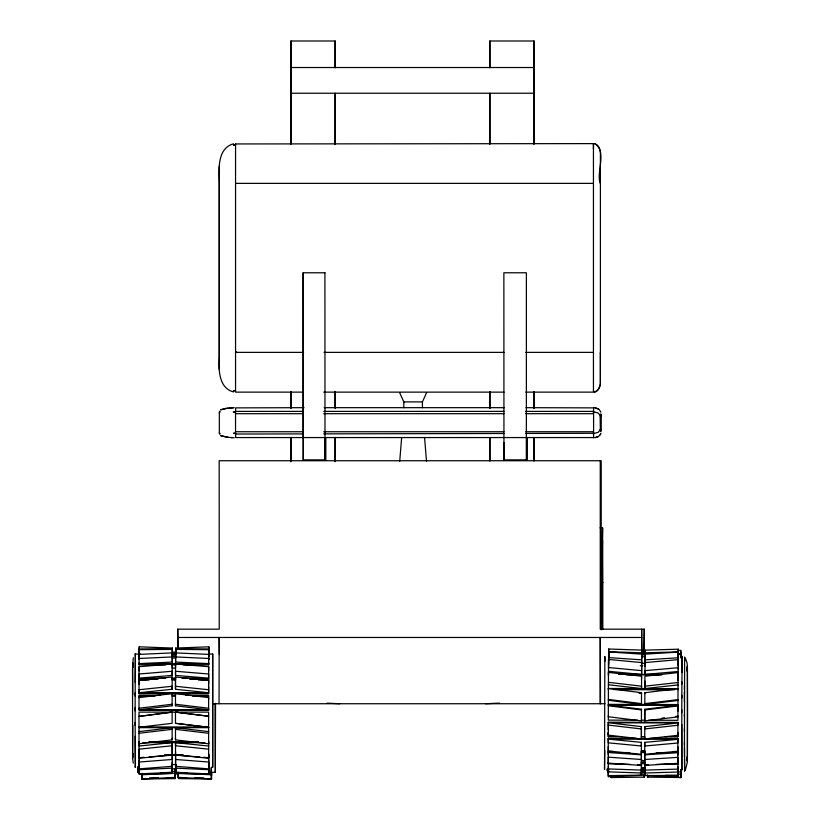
<?xml version="1.0" encoding="UTF-8"?>
<svg xmlns="http://www.w3.org/2000/svg" width="820" height="820" viewBox="0 0 820 820"><rect width="100%" height="100%" fill="white"/><g stroke="black" fill="none" stroke-linecap="round" stroke-linejoin="round"><path stroke-width="1.23" d="M135.146 710.848L135.156 692.797M172.374 769.15L172.374 773.547L139.256 773.936L139.256 767.059M185.689 695.145L208.628 695.145L208.618 710.12L138.99 710.12L139 695.145L160.669 695.145M139.267 654.339L139.236 646.816L172.385 648.056L172.425 651.357M141.85 773.557L141.891 779L175.008 778.61L174.967 773.168L175.039 776.489L175.08 774.193M141.891 773.506L141.891 779L174.937 777.391L174.916 769.139L174.875 771.374L172.323 771.569M208.618 710.12L208.587 708.234L175.459 704.247L175.48 705.764L208.608 709.751L138.99 709.751L172.128 705.764L172.118 693.628L138.98 697.615M172.374 652.269L172.385 648.056M208.874 767.059L208.874 773.936L175.716 773.547L175.675 769.201M175.48 705.764L175.47 693.628L208.598 697.615L208.628 699.501M175.716 773.547L175.726 769.15M175.726 652.269L175.736 648.056L208.854 646.816L208.885 654.339M211.519 772.122L211.509 779L178.36 778.61L178.319 773.168M208.813 767.007L208.874 773.936L175.644 772.327L175.613 764.301M208.844 653.407L208.854 646.816M215.106 703.693L215.322 772.327L211.519 772.327L211.539 775.628L211.58 773.332M593.444 148.933L593.454 143.613L235.555 143.951M593.454 390.781C595.474 395.353 601.48 385.789 600.394 382.54L600.394 154.713C600.814 150.183 598.774 143.889 593.444 143.613L593.444 392.134L525.712 392.134M600.332 183.444C595.894 172.815 607.2 152.12 595.228 143.93M600.394 352.292L600.394 381.023C600.63 385.328 599.072 390.914 594.346 392.052M608.46 769.201L608.46 772.594L608.491 768.801M677.914 722.399L677.884 725.269L644.745 728.949L644.776 726.643L677.914 722.973L608.286 722.779L641.424 726.633L641.394 738.984L608.255 735.12L608.297 722.205L677.914 722.399L677.894 736.77L665.153 736.739M622.298 736.626L608.276 736.585L608.286 732.824M608.286 729.739L608.297 722.205M608.553 665.655L608.573 662.345M608.573 663.524L608.635 651.91L641.742 654.134L641.742 658.87M641.588 771.784L641.537 775.392L608.389 776.653L608.399 770.134M608.44 768.873L608.389 776.653M641.394 738.984L641.424 726.633M641.537 775.392L641.547 771.22M644.356 655.221L644.315 652.259L644.356 653.017M677.904 732.434L677.873 735.314L644.735 738.984L644.776 726.643M645.043 663.39L645.043 659.844L678.201 657.794L678.253 652.095L645.094 654.145L645.053 663.431M645.094 658.88L645.094 654.145M678.058 773.239L678.007 776.847L644.889 775.402L644.899 771.23M678.089 769.385L678.089 772.788L678.12 768.986M678.181 665.85L678.253 652.095M678.007 776.847L678.068 769.068M678.171 774.234L680.723 774.162L680.682 769.703L680.743 777.534L647.626 777.145L647.626 774.951M680.856 657.701L680.815 652.546L680.856 653.294M680.723 774.162L680.723 769.847M681.768 724.511L681.84 769.672L681.902 768.637M684.423 701.848L684.433 691.977M132.778 725.28L132.594 758.367L133.301 763.133M135.156 696.19L135.382 653.407L135.413 655.221M135.177 682.517L135.361 654.042L140.435 654.042M172.272 764.301L172.302 772.327L139.174 773.895L139.133 763.02M208.639 686.535L208.628 693.495L139 693.495L139.01 691.178M139 693.495L139.031 679.985L149.23 679.985M139.287 655.323L139.308 650.762L139.328 654.493M139.082 754.051L139.092 757.7L144.187 757.301M172.251 761.964L172.241 766.31L139.113 768.863L139.133 763.44M139.092 756.614L139.082 762.036L172.2 759.474L172.22 755.138L149.281 756.911M141.829 773.854L141.819 778.959L141.778 774.767L174.896 773.198L174.906 769.365M208.628 680.477L175.5 676.992L175.49 689.271L208.618 692.746L139 692.746L172.149 689.271L172.149 676.992L139 680.477M174.875 771.374L174.885 769.201M175.644 772.327L175.623 764.076M175.49 689.271L175.5 676.992M208.731 760.027L208.731 768.863L175.583 766.31L175.562 755.138L199.793 757.003M175.583 766.31L175.562 755.138M211.396 768.094L211.437 778.959L178.288 777.391L178.299 772.286M208.628 693.495L208.649 679.985L198.46 679.985M208.772 764.599L208.803 773.895L208.762 769.703L175.613 768.135M208.915 655.323L208.926 650.762L208.946 654.493M208.731 768.863L208.721 756.614M208.7 754.051L208.71 757.7L203.616 757.301M207.552 773.639L211.375 773.936L211.386 768.504M235.555 143.9L235.555 392.134L303.369 392.134M637.622 720.196L608.307 720.124L608.348 704.882L677.966 705.067L677.955 711.155M641.783 657.271L641.824 650.116L608.707 649.009L608.635 658.081M608.707 649.009L608.665 657.507L608.747 651.838L608.788 653.212M641.517 775.146L608.317 775.628L608.378 768.319M608.317 715.839L608.286 716.711L641.414 720.903L641.466 709.249L608.337 705.056L677.955 705.241L644.817 709.259L644.766 720.913L677.914 716.895L677.945 716.024M641.773 657.097L641.824 650.116M641.476 775.566L641.527 769.631L644.879 769.642L644.817 775.576L677.986 775.402L665.245 775.31M644.766 720.913L644.817 709.259M645.125 657.107L645.176 650.127L678.335 649.204L678.273 657.261M677.914 716.895L677.966 705.067M648.61 720.226L677.925 720.308L677.935 716.198L675.475 716.495M677.945 775.822L677.996 768.504M681.799 709.771L681.851 770.103M684.433 689.497L684.444 685.776M158.014 679.185L139.031 679.185L139.051 674.317M139.031 679.185L139.041 666.701L172.19 663.974L172.21 668.115L175.552 668.115L175.541 663.974L208.669 666.701L208.68 670.852M165.609 678.14L139.031 678.14L172.179 675.413L172.19 663.974M182.06 678.14L208.649 678.14L175.521 675.413L175.541 663.974M189.666 679.185L208.649 679.185L208.669 674.317M208.649 679.185L208.669 666.701M608.348 704.575L608.358 700.27L641.486 704.452L641.506 692.695L608.378 688.513L608.368 700.485M637.611 764.64L641.435 764.773L641.445 773.004L608.297 771.825L608.297 762.262L608.317 764.199M608.409 689.066L608.43 684.741L641.547 688.564L641.578 676.213L608.46 672.39L608.43 685.335M641.896 654.975L641.865 651.408L641.906 652.792M644.018 654.678L644.243 629.176L600.25 629.176L600.25 460.737M644.069 654.585L644.243 629.176M677.976 704.759L677.986 700.454L644.838 704.462L644.848 692.705L677.996 688.697L678.048 684.925L644.899 688.574L644.93 676.223L678.078 672.574L678.078 680.549M677.935 764.383L677.914 762.446L677.925 772.02L644.797 773.014L644.786 764.783L648.61 764.67M645.248 654.985L645.217 651.418L645.258 652.792M644.797 773.014L644.786 764.783M644.899 688.574L644.93 681.102M677.986 700.669L677.996 688.697L608.409 688.472M678.048 685.52L678.078 672.574M678.355 657.507L678.365 652.023L678.406 653.396M681.789 712.744L681.851 695.257M681.84 697.963L681.912 681.973M139.041 741.854L139.041 746.046L172.169 742.633L172.179 754.861L139.051 758.285L139.051 745.267M139.051 758.285L139.062 749.828M172.179 754.861L172.169 742.633M208.69 754.38L208.669 758.285L175.531 754.861L175.541 751.745M208.659 741.854L208.669 746.046L175.521 742.633L175.5 745.749L208.649 749.172L208.669 758.285M208.649 749.172L208.669 745.267M604.75 750.361L604.524 769.467L604.852 656.451L604.914 661.412M672.83 751.53L677.894 751.54L677.884 763.307L644.756 765.449L644.776 760.786L641.424 760.775L641.404 765.439L608.266 763.123L608.276 751.356L613.339 751.366M608.501 672.246L608.553 659.464L641.67 662.58L641.619 674.419L608.501 671.303L608.481 675.27M608.522 668.792L608.553 659.464M629.78 752.575L608.266 752.524L641.414 754.841L641.383 759.494L608.245 757.178L608.266 763.123M641.619 674.419L641.67 662.58M656.369 752.647L677.884 752.709L644.756 754.851L644.735 759.505L677.863 757.362L677.884 763.307M678.109 675.465L678.13 671.498L644.971 674.429L645.012 662.591L678.171 659.649L678.181 664.364M678.15 668.976L678.171 659.649M680.682 656.851L680.692 654.37L678.15 654.544M680.897 770.195L680.887 772.471L680.877 770.298M681.902 684.218L682.168 656.666M636.125 738.318L608.276 738.236L608.245 742.817L641.383 746.005L641.404 742.346L608.266 739.158L677.884 739.343L644.756 742.356L644.725 746.015L677.863 743.012L677.894 738.43L650.045 738.359M677.904 746.692L677.863 751.274L644.735 754.287L644.756 750.618L641.414 750.607L641.383 754.277L608.245 751.089L608.276 746.507M681.963 672.42L682.178 656.348M233.495 143.808C216.777 148.461 219.012 170.017 219.247 183.373L219.247 356.772C218.55 369.266 218.499 387.952 233.495 391.939M304.087 407.673L235.647 407.878L235.535 413.69L303.277 413.69M593.454 410.687L593.434 413.69L525.692 413.69M608.594 661.248L608.624 657.824M608.635 651.91L608.583 657.609L641.691 659.833L641.691 663.38L641.742 654.134M678.222 661.432L678.253 658.009M669.356 776.95L680.825 777.503L680.856 773.311M684.556 661.76L684.639 657.64M165.66 664.887L139.082 664.887L139.103 662.857M139.123 659.536L139.205 654.175M175.613 652.884L175.583 662.078L208.7 663.605L139.082 663.605L172.231 662.078L172.272 658.019L175.623 658.019L175.613 652.884L208.731 654.401L208.741 659.536L208.731 654.401M139.082 664.887L139.113 654.401L172.261 652.884L172.22 656.943L139.072 658.47M175.583 662.078L175.623 658.019M183.383 664.887L208.7 664.887L208.721 662.857M608.255 735.12L608.286 732.25M608.276 736.585L608.286 736.011M644.735 738.984L644.766 736.688L641.414 736.678M677.894 736.77L677.904 736.196M172.159 738.205L172.138 739.865L139 743.812L139.021 731.204M172.138 739.865L172.138 727.668L139.01 731.624L139.01 727.258L208.628 727.278L208.628 731.624L175.49 727.668L175.47 729.328L208.608 733.285L208.628 743.812L175.48 739.865L175.49 727.668M139 743.812L139.031 741.741M172.138 727.668L172.118 729.328L138.99 733.285M175.48 739.865L175.5 738.205M208.628 743.812L208.649 741.741M208.608 733.285L208.639 731.204M644.223 654.965L644.264 651.664L644.274 654.821M678.222 650.516L680.764 650.424L680.723 653.724L678.181 653.817M600.096 527.875L602.608 527.875L601.849 629.678M601.849 593.28L602.608 527.875M644.889 775.402L644.92 773.004M135.361 767.253L135.146 722.328M138.006 772.327L137.914 767.079M593.588 437.767L593.588 407.673M600.342 416.14C599.748 413.229 601.839 413.229 601.234 416.14L601.234 429.29C601.788 432.13 599.748 432.212 600.342 429.29L600.107 415.043L597.626 412.767L593.434 411.886M645.135 657.281L645.166 655.477M645.176 650.127L645.125 652.822L678.284 651.9L678.335 649.204M678.253 658.265L678.314 655.897M139.328 768.268L139.277 770.564L139.195 767.007M141.962 773.332L141.922 775.628L141.922 773.465M172.446 769.129L172.405 771.425L172.405 769.262M175.798 769.129L175.746 771.425L175.746 769.262M208.946 768.268L208.905 770.564L208.905 767.315M684.679 769.283L684.649 771.097L684.444 742.387M685.469 769.713L687.406 761.964L687.58 711.545L687.437 667.121L687.068 662.929L685.448 658.399M220.098 433.308C220.006 435.738 218.766 432.929 219.329 431.74L219.329 413.69C218.766 412.501 219.955 409.662 220.098 412.122M212.687 654.042L212.687 767.253L212.687 654.042L208.885 654.042M215.322 772.327L215.537 703.314M607.374 768.986L607.312 770.861L607.261 768.883M684.639 770.861L684.505 758.848M608.348 704.882L608.317 705.753L641.445 709.946L641.466 709.249M641.414 720.903L641.445 720.206L644.786 720.216M611.166 776.499L611.125 777.534L644.284 777.145L644.325 776.109M647.626 777.145L647.667 776.109M680.743 777.534L680.795 776.499M135.413 766.321L135.351 767.489L135.167 736.38M138.047 771.394L137.996 772.563L137.914 766.628M139.185 648.938L139.144 649.696L172.292 649.409L172.333 648.661L139.185 648.938L139.144 656.584M172.333 654.175L172.292 654.924L172.333 648.661M175.685 648.661L175.644 649.409L208.762 649.696L208.803 648.938L175.685 648.661L175.644 654.924L175.685 654.175M399.709 461.414L401.656 437.552M601.234 429.29L600.732 430.92M600.342 429.29L598.303 432.304L593.434 433.544M594.285 437.562L235.647 437.562L235.535 431.74L303.277 431.74M172.128 712.129L138.98 716.413L172.128 712.129L172.108 723.312L139 727.278M175.48 712.129L208.628 716.239L175.48 712.129L175.459 723.312L208.628 727.278M175.459 723.312L208.618 727.309L139 727.309M686.678 670.903L687.385 666.137L687.355 760.991M133.322 657.763L132.522 667.695L132.594 758.367L133.301 753.601M600.599 434.026L600.906 433.226M595.146 437.706L598.426 436.517L600.22 434.692M422.423 407.704L422.423 401.902L426.605 392.636M235.535 353.112L236.314 351.636L235.535 352.374L303.595 352.374M600.199 434.733L600.619 433.975M595.371 437.552L598.426 436.517M228.196 408.134L220.631 409.795L225.766 408.38L234.223 407.704M138.97 708.234L172.108 704.247L172.128 705.764M677.966 699.624L644.817 703.621L644.838 704.462M644.786 709.956L677.935 705.938M661.976 718.135L664.436 717.838M644.879 686.176L678.037 682.537M138.98 689.753L172.128 686.278L172.149 689.271M139.031 749.172L172.149 745.749M139.01 673.999L172.159 671.262L172.179 675.413M141.747 773.936L145.571 773.639M229.446 407.94L233.556 407.704M611.197 777.503L622.677 776.95M485.481 703.734L499.452 703.14M656.256 764.435L677.904 763.779L669.048 763.758M644.766 770.113L677.894 769.109L677.925 772.02M678.13 771.938L680.672 771.866M160.863 772.635L172.333 772.501L172.374 773.547M149.496 777.872L158.403 777.77M167.321 777.657L174.967 777.575L175.008 778.61M235.545 434.046L303.287 433.903M323.746 433.862L503.972 433.493M525.702 433.442L593.444 433.298L593.454 434.754M533.943 67.527L290.752 67.527L290.752 93.234L533.943 93.234M219.258 166.357L219.258 369.389M235.535 183.373L593.434 183.373M325.817 437.767L325.817 459.856L303.174 459.856L303.092 272.773L324.997 272.773M324.023 352.374L504.054 352.374M525.764 352.374L593.434 352.374M323.756 392.134L504.054 392.134M399.627 392.636L403.809 401.902L422.423 401.902M324.187 407.673L504.218 407.673M525.917 407.673L594.285 407.878M600.906 412.204L599.102 409.446L595.371 407.878M235.545 411.394L303.297 411.384M323.746 411.394L503.972 411.384M525.702 411.394L593.444 411.394M323.736 413.69L503.962 413.69M323.736 431.74L503.962 431.74M525.692 431.74L593.434 431.74L593.444 433.298M177.899 648.753L177.755 629.176L219.237 629.176L219.176 460.737L601.214 460.737L601.214 629.678M177.755 637.468L641.67 637.468L641.824 651.162M172.138 652.084L175.931 652.084M172.138 653.407L175.931 653.407M172.128 654.042L175.931 654.042M172.056 655.2L175.849 655.2M172.056 656.584L175.849 656.584M171.995 664.887L175.787 664.887M171.944 678.14L175.736 678.14M171.944 679.185L175.736 679.185M175.521 679.985L172.169 679.985L172.149 676.992M139 696.19L154.888 696.19M172.138 696.19L175.49 696.19M192.741 696.19L208.628 696.19M212.708 703.734L605.068 703.734M139.01 727.668L208.628 727.668M149.158 741.741L198.522 741.741M149.168 741.854L198.532 741.854M149.148 742.151L198.522 742.151M142.854 742.633L204.836 742.633M164.574 755.138L183.208 755.138M164.389 755.158L183.373 755.158M172.036 764.527L175.839 764.527M172.097 768.791L175.9 768.791M174.742 773.854L178.534 773.854M641.609 654.452L645.412 654.462M641.537 656.728L645.34 656.738M641.466 663.318L645.268 663.329M640.205 665.748L642.736 665.748M618.68 674.358L661.535 674.47M626.193 674.829L661.637 674.921M643.854 689.169L646.385 689.169M613.462 689.364L674.224 689.528M613.462 689.579L674.224 689.743M608.348 704.359L677.966 704.554M637.468 704.657L641.26 704.667M643.792 704.667L648.856 704.687M641.189 738.328L644.981 738.338M641.178 751.448L644.981 751.458M641.178 752.606L644.971 752.616M641.424 760.304L644.776 760.786M641.209 762.354L645.002 762.364M618.413 763.625L608.286 763.594L629.965 764.363M641.199 763.686L645.002 763.697M644.817 767.684L641.466 767.674L641.435 764.773M641.312 768.248L645.104 768.258M641.25 768.822L645.043 768.832M641.24 770.205L645.104 770.236M641.301 771.528L645.104 771.538M175.675 772.501L187.155 772.635M178.319 777.575L185.966 777.657M194.893 777.77L203.821 777.872M640.379 772.624L644.202 772.727L644.253 775.023L640.42 774.931M608.655 651.716L641.783 652.812M231.465 437.644L234.223 437.736M327.098 703.17L339.818 703.734M175.572 656.943L208.69 658.47L208.7 664.887M232.132 437.644L225.766 437.05M175.552 759.474L208.7 762.036M208.639 673.999L175.511 671.262L175.521 675.413M608.501 667.531L641.619 670.647M175.48 686.278L208.608 689.753M608.409 682.342L641.537 686.166L641.547 688.564M608.266 725.085L641.394 728.939M639.067 693.228L641.517 693.535L641.506 692.695M608.337 699.429L641.466 703.611L641.486 704.452M228.196 437.306L220.631 435.635L224.823 436.752M595.146 407.724L598.426 408.924M600.732 414.52L601.234 416.14M686.699 757.198L687.324 760.355M133.322 667.306L132.614 662.539L132.778 694.571M424.575 437.552L426.523 461.414M177.755 629.176L177.95 647.8M684.679 658.183L684.618 657.015L684.444 745.165M687.283 759.412L687.406 761.964M211.468 777.965L211.509 779M139.205 772.891L139.256 773.936M608.717 656.799L608.727 657.322M678.027 689.753L677.996 688.697L678.037 689.261M644.848 692.705L644.868 693.546M608.378 688.513L608.399 689.558M175.47 693.628L175.49 695.145L172.138 695.145L172.118 693.628M175.736 648.056L175.777 651.357M139.236 646.816L139.277 650.116M677.945 766.69L677.955 767.776M641.445 773.004L641.414 770.103L608.266 768.924L608.297 771.825M608.317 766.495L608.337 767.592M211.427 770.482L211.447 772.573M211.437 778.959L211.396 774.767L178.248 773.198L178.288 777.391M208.751 763.02L208.813 767.51M174.896 773.198L174.937 777.391M172.282 764.076L172.313 767.212M172.302 772.327L172.261 768.135L139.144 769.703L139.174 773.895M139.164 765.408L139.185 767.51M641.578 676.213L641.588 678.601M608.46 672.39L608.471 675.372M208.649 679.985L208.649 684.208M139.031 679.985L139.031 684.208M684.485 756.634L684.454 747.727M641.845 654.585L641.67 629.176L641.67 637.468M602.618 540.544L602.823 582.672M526.378 459.856L526.378 272.773L503.869 272.773L503.952 459.856L527.198 459.856L527.198 437.767M324.915 437.767L324.997 459.856M219.35 654.585L219.176 637.468L219.053 703.734M211.345 767.1L211.375 773.936M172.22 755.138L172.241 766.31M139.113 760.027L139.113 768.863M680.692 654.37L680.702 657.784M677.894 751.54L677.904 755.107M644.756 754.851L644.756 765.449M641.875 651.018L641.886 654.678M641.414 754.841L641.404 765.439M608.276 751.356L608.286 754.923M175.521 742.633L175.531 754.861M139.041 666.701L139.062 670.852M684.413 714.056L684.413 716.557M684.423 728.713L684.423 731.348M680.764 650.424L680.774 657.005M680.856 770.749L680.825 777.503M678.13 672.431L678.12 667.726L644.961 670.657L644.971 674.429M677.894 738.43L677.863 751.274M645.012 662.591L645.022 666.363M644.756 742.356L644.735 754.287M644.274 774.951L644.284 777.145M641.404 742.346L641.383 754.277M608.276 738.236L608.245 751.089M600.506 703.734L600.25 637.468L600.117 703.734M208.803 648.938L208.762 656.584M172.261 652.884L172.231 662.078M135.146 707.455L135.156 725.495M602.813 582.446L602.813 629.176M534.117 143.357L534.117 41L489.765 41L489.765 67.527M534.117 391.56L534.117 408.196M534.117 437.624L534.117 460.645M533.943 41L533.943 144.484M533.943 391.755L533.943 408.411M533.943 437.88L533.943 460.942M526.543 437.767L526.543 459.856M504.115 442.667L504.115 459.856M489.929 41L489.929 67.865M489.929 93.46L489.929 143.357M489.929 391.56L489.929 408.196M489.929 437.624L489.929 460.645M489.765 93.234L489.765 144.484M489.765 391.755L489.765 408.411M489.765 437.88L489.765 460.942M403.809 401.902L403.809 407.704M335.226 67.865L335.226 41L290.874 41L290.874 144.412M335.226 93.46L335.226 143.357M335.226 391.56L335.226 408.196M335.226 437.624L335.226 460.645M335.062 41L335.062 67.527M335.062 93.234L335.062 144.412M335.062 391.376L335.062 408.001M335.062 437.439L335.062 461.752M325.161 437.767L325.161 459.856M324.915 272.773L324.997 437.767M303.338 437.767L303.338 459.856M303.174 272.773L303.174 437.767M291.049 41L291.049 143.357M291.049 391.56L291.049 408.196M291.049 437.624L291.049 460.645M290.874 391.376L290.874 408.001M290.874 437.439L290.874 461.752M235.535 413.577L235.535 431.853M208.598 727.453L208.618 712.129L139 712.129L138.98 727.453M235.545 390.781L233.423 390.638L235.545 390.822M235.545 144.914L233.423 145.109L235.545 144.966M235.545 412.132L233.413 412.142L235.545 412.132M235.545 433.298L233.413 433.298L235.545 433.308"/></g></svg>
